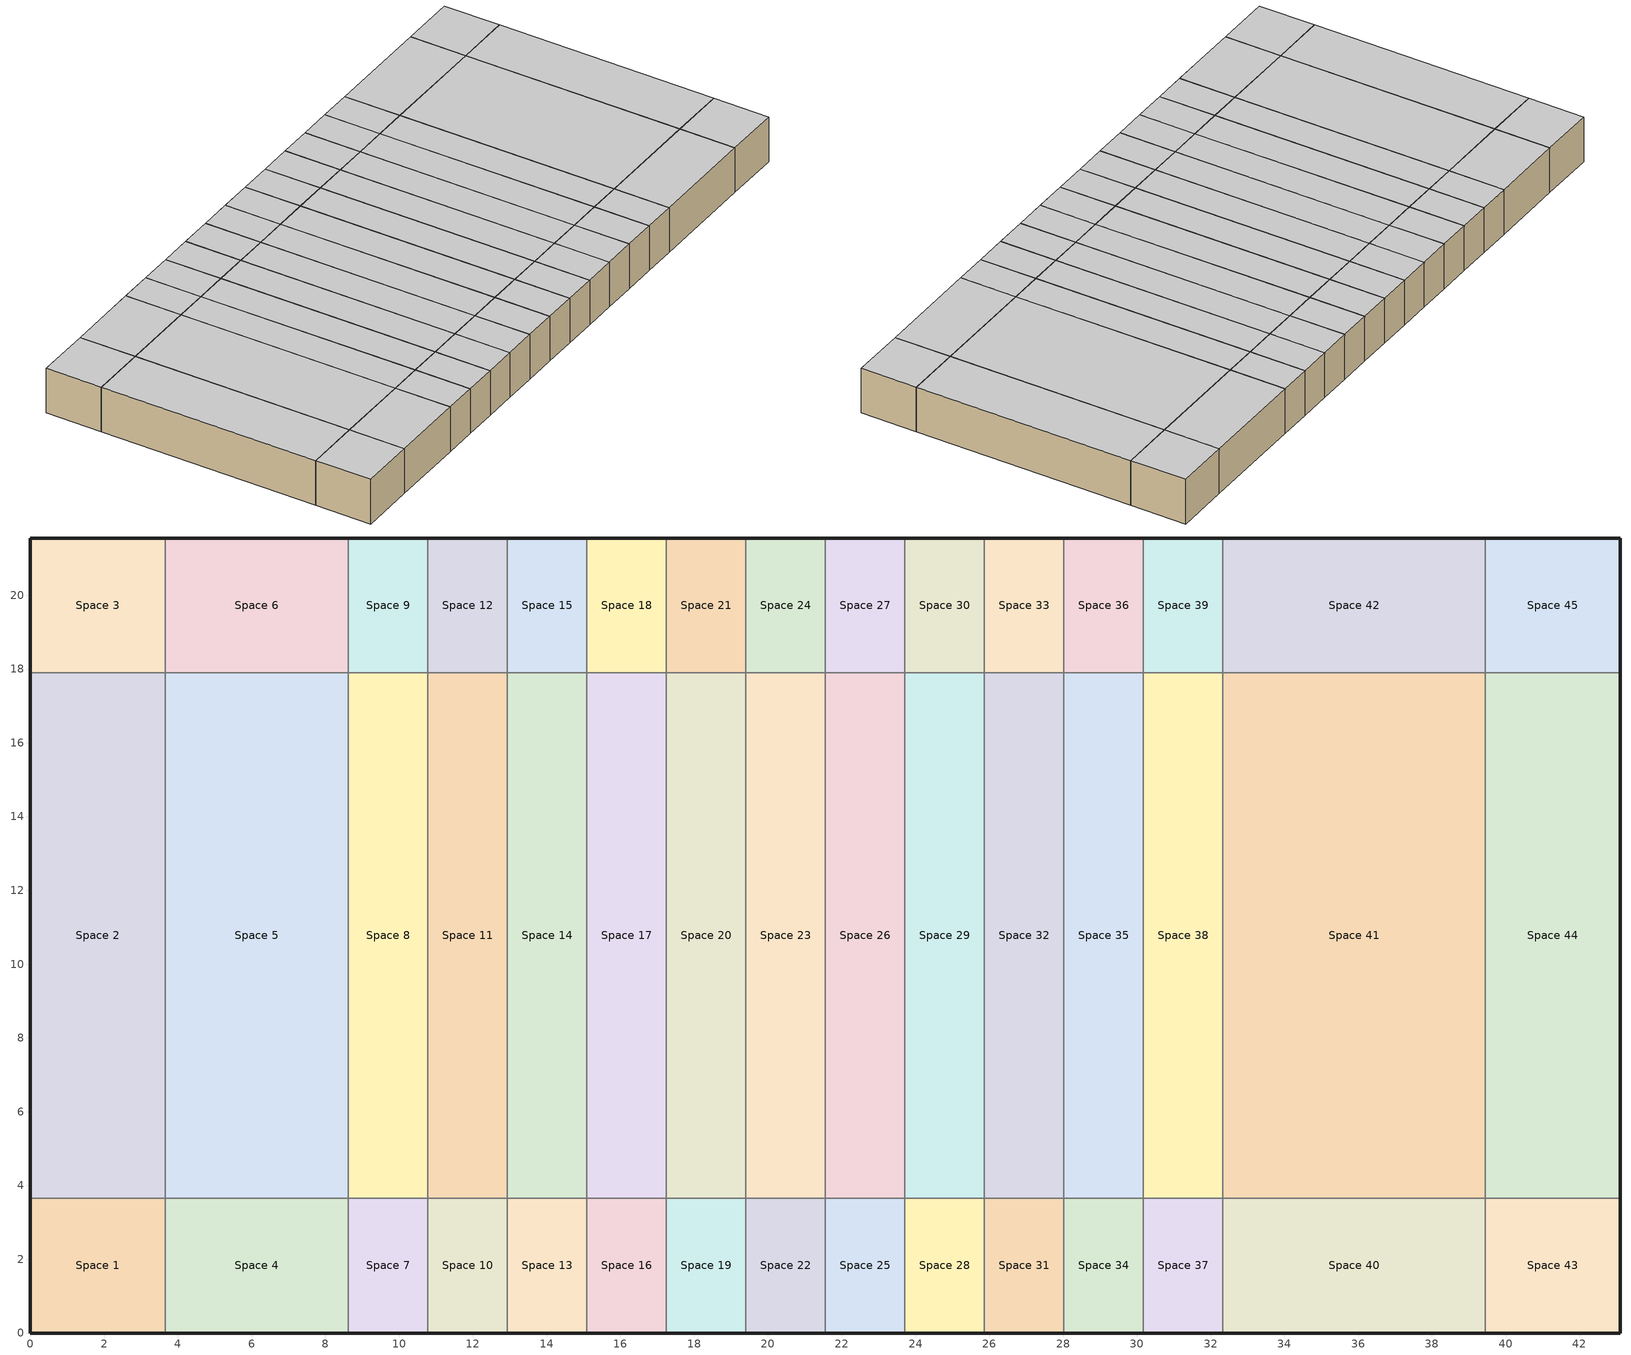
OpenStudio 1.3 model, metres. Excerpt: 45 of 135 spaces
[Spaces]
Space 1
 floor ground: 0,0 0,3.66 3.66,3.66 3.66,0 z0
 wall outside: 0,3.66 0,0 3.66,0 z0:3.05
 wall to Space 2: 3.66,3.66 0,3.66 z0:3.05
 wall to Space 4: 3.66,0 3.66,3.66 z0:3.05
 ceiling adiabatic (ASHRAE 90.1-2004 ExtRoof IEAD ClimateZone 5-6): 3.66,0 3.66,3.66 0,3.66 0,0 z3.05
Space 2
 floor ground: 0,3.66 0,17.9 3.66,17.9 3.66,3.66 z0
 wall outside: 0,17.9 0,3.66 z0:3.05
 wall to Space 3: 3.66,17.9 0,17.9 z0:3.05
 wall to Space 5: 3.66,3.66 3.66,17.9 z0:3.05
 ceiling adiabatic (ASHRAE 90.1-2004 ExtRoof IEAD ClimateZone 5-6): 3.66,3.66 3.66,17.9 0,17.9 0,3.66 z3.05
Space 3
 floor ground: 0,17.9 0,21.55 3.66,21.55 3.66,17.9 z0
 wall outside: 3.66,21.55 0,21.55 0,17.9 z0:3.05
 wall to Space 6: 3.66,17.9 3.66,21.55 z0:3.05
 ceiling adiabatic (ASHRAE 90.1-2004 ExtRoof IEAD ClimateZone 5-6): 3.66,17.9 3.66,21.55 0,21.55 0,17.9 z3.05
Space 4
 floor ground: 3.66,0 3.66,3.66 8.62,3.66 8.62,0 z0
 wall outside: 3.66,0 8.62,0 z0:3.05
 wall to Space 5: 8.62,3.66 3.66,3.66 z0:3.05
 wall to Space 7: 8.62,0 8.62,3.66 z0:3.05
 ceiling adiabatic (ASHRAE 90.1-2004 ExtRoof IEAD ClimateZone 5-6): 8.62,0 8.62,3.66 3.66,3.66 3.66,0 z3.05
Space 5
 floor ground: 3.66,3.66 3.66,17.9 8.62,17.9 8.62,3.66 z0
 wall to Space 6: 8.62,17.9 3.66,17.9 z0:3.05
 wall to Space 8: 8.62,3.66 8.62,17.9 z0:3.05
 ceiling adiabatic (ASHRAE 90.1-2004 ExtRoof IEAD ClimateZone 5-6): 8.62,3.66 8.62,17.9 3.66,17.9 3.66,3.66 z3.05
Space 6
 floor ground: 3.66,17.9 3.66,21.55 8.62,21.55 8.62,17.9 z0
 wall outside: 8.62,21.55 3.66,21.55 z0:3.05
 wall to Space 9: 8.62,17.9 8.62,21.55 z0:3.05
 ceiling adiabatic (ASHRAE 90.1-2004 ExtRoof IEAD ClimateZone 5-6): 8.62,17.9 8.62,21.55 3.66,21.55 3.66,17.9 z3.05
Space 7
 floor ground: 8.62,0 8.62,3.66 10.78,3.66 10.78,0 z0
 wall outside: 8.62,0 10.78,0 z0:3.05
 wall to Space 8: 10.78,3.66 8.62,3.66 z0:3.05
 wall to Space 10: 10.78,0 10.78,3.66 z0:3.05
 ceiling adiabatic (ASHRAE 90.1-2004 ExtRoof IEAD ClimateZone 5-6): 10.78,0 10.78,3.66 8.62,3.66 8.62,0 z3.05
Space 8
 floor ground: 8.62,3.66 8.62,17.9 10.78,17.9 10.78,3.66 z0
 wall to Space 9: 10.78,17.9 8.62,17.9 z0:3.05
 wall to Space 11: 10.78,3.66 10.78,17.9 z0:3.05
 ceiling adiabatic (ASHRAE 90.1-2004 ExtRoof IEAD ClimateZone 5-6): 10.78,3.66 10.78,17.9 8.62,17.9 8.62,3.66 z3.05
Space 9
 floor ground: 8.62,17.9 8.62,21.55 10.78,21.55 10.78,17.9 z0
 wall outside: 10.78,21.55 8.62,21.55 z0:3.05
 wall to Space 12: 10.78,17.9 10.78,21.55 z0:3.05
 ceiling adiabatic (ASHRAE 90.1-2004 ExtRoof IEAD ClimateZone 5-6): 10.78,17.9 10.78,21.55 8.62,21.55 8.62,17.9 z3.05
Space 10
 floor ground: 10.78,0 10.78,3.66 12.93,3.66 12.93,0 z0
 wall outside: 10.78,0 12.93,0 z0:3.05
 wall to Space 11: 12.93,3.66 10.78,3.66 z0:3.05
 wall to Space 13: 12.93,0 12.93,3.66 z0:3.05
 ceiling adiabatic (ASHRAE 90.1-2004 ExtRoof IEAD ClimateZone 5-6): 12.93,0 12.93,3.66 10.78,3.66 10.78,0 z3.05
Space 11
 floor ground: 10.78,3.66 10.78,17.9 12.93,17.9 12.93,3.66 z0
 wall to Space 12: 12.93,17.9 10.78,17.9 z0:3.05
 wall to Space 14: 12.93,3.66 12.93,17.9 z0:3.05
 ceiling adiabatic (ASHRAE 90.1-2004 ExtRoof IEAD ClimateZone 5-6): 12.93,3.66 12.93,17.9 10.78,17.9 10.78,3.66 z3.05
Space 12
 floor ground: 10.78,17.9 10.78,21.55 12.93,21.55 12.93,17.9 z0
 wall outside: 12.93,21.55 10.78,21.55 z0:3.05
 wall to Space 15: 12.93,17.9 12.93,21.55 z0:3.05
 ceiling adiabatic (ASHRAE 90.1-2004 ExtRoof IEAD ClimateZone 5-6): 12.93,17.9 12.93,21.55 10.78,21.55 10.78,17.9 z3.05
Space 13
 floor ground: 12.93,0 12.93,3.66 15.09,3.66 15.09,0 z0
 wall outside: 12.93,0 15.09,0 z0:3.05
 wall to Space 14: 15.09,3.66 12.93,3.66 z0:3.05
 wall to Space 16: 15.09,0 15.09,3.66 z0:3.05
 ceiling adiabatic (ASHRAE 90.1-2004 ExtRoof IEAD ClimateZone 5-6): 15.09,0 15.09,3.66 12.93,3.66 12.93,0 z3.05
Space 14
 floor ground: 12.93,3.66 12.93,17.9 15.09,17.9 15.09,3.66 z0
 wall to Space 15: 15.09,17.9 12.93,17.9 z0:3.05
 wall to Space 17: 15.09,3.66 15.09,17.9 z0:3.05
 ceiling adiabatic (ASHRAE 90.1-2004 ExtRoof IEAD ClimateZone 5-6): 15.09,3.66 15.09,17.9 12.93,17.9 12.93,3.66 z3.05
Space 15
 floor ground: 12.93,17.9 12.93,21.55 15.09,21.55 15.09,17.9 z0
 wall outside: 15.09,21.55 12.93,21.55 z0:3.05
 wall to Space 18: 15.09,17.9 15.09,21.55 z0:3.05
 ceiling adiabatic (ASHRAE 90.1-2004 ExtRoof IEAD ClimateZone 5-6): 15.09,17.9 15.09,21.55 12.93,21.55 12.93,17.9 z3.05
Space 16
 floor ground: 15.09,0 15.09,3.66 17.24,3.66 17.24,0 z0
 wall outside: 15.09,0 17.24,0 z0:3.05
 wall to Space 17: 17.24,3.66 15.09,3.66 z0:3.05
 wall to Space 19: 17.24,0 17.24,3.66 z0:3.05
 ceiling adiabatic (ASHRAE 90.1-2004 ExtRoof IEAD ClimateZone 5-6): 17.24,0 17.24,3.66 15.09,3.66 15.09,0 z3.05
Space 17
 floor ground: 15.09,3.66 15.09,17.9 17.24,17.9 17.24,3.66 z0
 wall to Space 18: 17.24,17.9 15.09,17.9 z0:3.05
 wall to Space 20: 17.24,3.66 17.24,17.9 z0:3.05
 ceiling adiabatic (ASHRAE 90.1-2004 ExtRoof IEAD ClimateZone 5-6): 17.24,3.66 17.24,17.9 15.09,17.9 15.09,3.66 z3.05
Space 18
 floor ground: 15.09,17.9 15.09,21.55 17.24,21.55 17.24,17.9 z0
 wall outside: 17.24,21.55 15.09,21.55 z0:3.05
 wall to Space 21: 17.24,17.9 17.24,21.55 z0:3.05
 ceiling adiabatic (ASHRAE 90.1-2004 ExtRoof IEAD ClimateZone 5-6): 17.24,17.9 17.24,21.55 15.09,21.55 15.09,17.9 z3.05
Space 19
 floor ground: 17.24,0 17.24,3.66 19.4,3.66 19.4,0 z0
 wall outside: 17.24,0 19.4,0 z0:3.05
 wall to Space 20: 19.4,3.66 17.24,3.66 z0:3.05
 wall to Space 22: 19.4,0 19.4,3.66 z0:3.05
 ceiling adiabatic (ASHRAE 90.1-2004 ExtRoof IEAD ClimateZone 5-6): 19.4,0 19.4,3.66 17.24,3.66 17.24,0 z3.05
Space 20
 floor ground: 17.24,3.66 17.24,17.9 19.4,17.9 19.4,3.66 z0
 wall to Space 21: 19.4,17.9 17.24,17.9 z0:3.05
 wall to Space 23: 19.4,3.66 19.4,17.9 z0:3.05
 ceiling adiabatic (ASHRAE 90.1-2004 ExtRoof IEAD ClimateZone 5-6): 19.4,3.66 19.4,17.9 17.24,17.9 17.24,3.66 z3.05
Space 21
 floor ground: 17.24,17.9 17.24,21.55 19.4,21.55 19.4,17.9 z0
 wall outside: 19.4,21.55 17.24,21.55 z0:3.05
 wall to Space 24: 19.4,17.9 19.4,21.55 z0:3.05
 ceiling adiabatic (ASHRAE 90.1-2004 ExtRoof IEAD ClimateZone 5-6): 19.4,17.9 19.4,21.55 17.24,21.55 17.24,17.9 z3.05
Space 22
 floor ground: 19.4,0 19.4,3.66 21.55,3.66 21.55,0 z0
 wall outside: 19.4,0 21.55,0 z0:3.05
 wall to Space 23: 21.55,3.66 19.4,3.66 z0:3.05
 wall to Space 25: 21.55,0 21.55,3.66 z0:3.05
 ceiling adiabatic (ASHRAE 90.1-2004 ExtRoof IEAD ClimateZone 5-6): 21.55,0 21.55,3.66 19.4,3.66 19.4,0 z3.05
Space 23
 floor ground: 19.4,3.66 19.4,17.9 21.55,17.9 21.55,3.66 z0
 wall to Space 24: 21.55,17.9 19.4,17.9 z0:3.05
 wall to Space 26: 21.55,3.66 21.55,17.9 z0:3.05
 ceiling adiabatic (ASHRAE 90.1-2004 ExtRoof IEAD ClimateZone 5-6): 21.55,3.66 21.55,17.9 19.4,17.9 19.4,3.66 z3.05
Space 24
 floor ground: 19.4,17.9 19.4,21.55 21.55,21.55 21.55,17.9 z0
 wall outside: 21.55,21.55 19.4,21.55 z0:3.05
 wall to Space 27: 21.55,17.9 21.55,21.55 z0:3.05
 ceiling adiabatic (ASHRAE 90.1-2004 ExtRoof IEAD ClimateZone 5-6): 21.55,17.9 21.55,21.55 19.4,21.55 19.4,17.9 z3.05
Space 25
 floor ground: 21.55,0 21.55,3.66 23.71,3.66 23.71,0 z0
 wall outside: 21.55,0 23.71,0 z0:3.05
 wall to Space 26: 23.71,3.66 21.55,3.66 z0:3.05
 wall to Space 28: 23.71,0 23.71,3.66 z0:3.05
 ceiling adiabatic (ASHRAE 90.1-2004 ExtRoof IEAD ClimateZone 5-6): 23.71,0 23.71,3.66 21.55,3.66 21.55,0 z3.05
Space 26
 floor ground: 21.55,3.66 21.55,17.9 23.71,17.9 23.71,3.66 z0
 wall to Space 27: 23.71,17.9 21.55,17.9 z0:3.05
 wall to Space 29: 23.71,3.66 23.71,17.9 z0:3.05
 ceiling adiabatic (ASHRAE 90.1-2004 ExtRoof IEAD ClimateZone 5-6): 23.71,3.66 23.71,17.9 21.55,17.9 21.55,3.66 z3.05
Space 27
 floor ground: 21.55,17.9 21.55,21.55 23.71,21.55 23.71,17.9 z0
 wall outside: 23.71,21.55 21.55,21.55 z0:3.05
 wall to Space 30: 23.71,17.9 23.71,21.55 z0:3.05
 ceiling adiabatic (ASHRAE 90.1-2004 ExtRoof IEAD ClimateZone 5-6): 23.71,17.9 23.71,21.55 21.55,21.55 21.55,17.9 z3.05
Space 28
 floor ground: 23.71,0 23.71,3.66 25.86,3.66 25.86,0 z0
 wall outside: 23.71,0 25.86,0 z0:3.05
 wall to Space 29: 25.86,3.66 23.71,3.66 z0:3.05
 wall to Space 31: 25.86,0 25.86,3.66 z0:3.05
 ceiling adiabatic (ASHRAE 90.1-2004 ExtRoof IEAD ClimateZone 5-6): 25.86,0 25.86,3.66 23.71,3.66 23.71,0 z3.05
Space 29
 floor ground: 23.71,3.66 23.71,17.9 25.86,17.9 25.86,3.66 z0
 wall to Space 30: 25.86,17.9 23.71,17.9 z0:3.05
 wall to Space 32: 25.86,3.66 25.86,17.9 z0:3.05
 ceiling adiabatic (ASHRAE 90.1-2004 ExtRoof IEAD ClimateZone 5-6): 25.86,3.66 25.86,17.9 23.71,17.9 23.71,3.66 z3.05
Space 30
 floor ground: 23.71,17.9 23.71,21.55 25.86,21.55 25.86,17.9 z0
 wall outside: 25.86,21.55 23.71,21.55 z0:3.05
 wall to Space 33: 25.86,17.9 25.86,21.55 z0:3.05
 ceiling adiabatic (ASHRAE 90.1-2004 ExtRoof IEAD ClimateZone 5-6): 25.86,17.9 25.86,21.55 23.71,21.55 23.71,17.9 z3.05
Space 31
 floor ground: 25.86,0 25.86,3.66 28.02,3.66 28.02,0 z0
 wall outside: 25.86,0 28.02,0 z0:3.05
 wall to Space 32: 28.02,3.66 25.86,3.66 z0:3.05
 wall to Space 34: 28.02,0 28.02,3.66 z0:3.05
 ceiling adiabatic (ASHRAE 90.1-2004 ExtRoof IEAD ClimateZone 5-6): 28.02,0 28.02,3.66 25.86,3.66 25.86,0 z3.05
Space 32
 floor ground: 25.86,3.66 25.86,17.9 28.02,17.9 28.02,3.66 z0
 wall to Space 33: 28.02,17.9 25.86,17.9 z0:3.05
 wall to Space 35: 28.02,3.66 28.02,17.9 z0:3.05
 ceiling adiabatic (ASHRAE 90.1-2004 ExtRoof IEAD ClimateZone 5-6): 28.02,3.66 28.02,17.9 25.86,17.9 25.86,3.66 z3.05
Space 33
 floor ground: 25.86,17.9 25.86,21.55 28.02,21.55 28.02,17.9 z0
 wall outside: 28.02,21.55 25.86,21.55 z0:3.05
 wall to Space 36: 28.02,17.9 28.02,21.55 z0:3.05
 ceiling adiabatic (ASHRAE 90.1-2004 ExtRoof IEAD ClimateZone 5-6): 28.02,17.9 28.02,21.55 25.86,21.55 25.86,17.9 z3.05
Space 34
 floor ground: 28.02,0 28.02,3.66 30.17,3.66 30.17,0 z0
 wall outside: 28.02,0 30.17,0 z0:3.05
 wall to Space 35: 30.17,3.66 28.02,3.66 z0:3.05
 wall to Space 37: 30.17,0 30.17,3.66 z0:3.05
 ceiling adiabatic (ASHRAE 90.1-2004 ExtRoof IEAD ClimateZone 5-6): 30.17,0 30.17,3.66 28.02,3.66 28.02,0 z3.05
Space 35
 floor ground: 28.02,3.66 28.02,17.9 30.17,17.9 30.17,3.66 z0
 wall to Space 36: 30.17,17.9 28.02,17.9 z0:3.05
 wall to Space 38: 30.17,3.66 30.17,17.9 z0:3.05
 ceiling adiabatic (ASHRAE 90.1-2004 ExtRoof IEAD ClimateZone 5-6): 30.17,3.66 30.17,17.9 28.02,17.9 28.02,3.66 z3.05
Space 36
 floor ground: 28.02,17.9 28.02,21.55 30.17,21.55 30.17,17.9 z0
 wall outside: 30.17,21.55 28.02,21.55 z0:3.05
 wall to Space 39: 30.17,17.9 30.17,21.55 z0:3.05
 ceiling adiabatic (ASHRAE 90.1-2004 ExtRoof IEAD ClimateZone 5-6): 30.17,17.9 30.17,21.55 28.02,21.55 28.02,17.9 z3.05
Space 37
 floor ground: 30.17,0 30.17,3.66 32.33,3.66 32.33,0 z0
 wall outside: 30.17,0 32.33,0 z0:3.05
 wall to Space 38: 32.33,3.66 30.17,3.66 z0:3.05
 wall to Space 40: 32.33,0 32.33,3.66 z0:3.05
 ceiling adiabatic (ASHRAE 90.1-2004 ExtRoof IEAD ClimateZone 5-6): 32.33,0 32.33,3.66 30.17,3.66 30.17,0 z3.05
Space 38
 floor ground: 30.17,3.66 30.17,17.9 32.33,17.9 32.33,3.66 z0
 wall to Space 39: 32.33,17.9 30.17,17.9 z0:3.05
 wall to Space 41: 32.33,3.66 32.33,17.9 z0:3.05
 ceiling adiabatic (ASHRAE 90.1-2004 ExtRoof IEAD ClimateZone 5-6): 32.33,3.66 32.33,17.9 30.17,17.9 30.17,3.66 z3.05
Space 39
 floor ground: 30.17,17.9 30.17,21.55 32.33,21.55 32.33,17.9 z0
 wall outside: 32.33,21.55 30.17,21.55 z0:3.05
 wall to Space 42: 32.33,17.9 32.33,21.55 z0:3.05
 ceiling adiabatic (ASHRAE 90.1-2004 ExtRoof IEAD ClimateZone 5-6): 32.33,17.9 32.33,21.55 30.17,21.55 30.17,17.9 z3.05
Space 40
 floor ground: 32.33,0 32.33,3.66 39.45,3.66 39.45,0 z0
 wall outside: 32.33,0 39.45,0 z0:3.05
 wall to Space 41: 39.45,3.66 32.33,3.66 z0:3.05
 wall to Space 43: 39.45,0 39.45,3.66 z0:3.05
 ceiling adiabatic (ASHRAE 90.1-2004 ExtRoof IEAD ClimateZone 5-6): 39.45,0 39.45,3.66 32.33,3.66 32.33,0 z3.05
Space 41
 floor ground: 32.33,3.66 32.33,17.9 39.45,17.9 39.45,3.66 z0
 wall to Space 42: 39.45,17.9 32.33,17.9 z0:3.05
 wall to Space 44: 39.45,3.66 39.45,17.9 z0:3.05
 ceiling adiabatic (ASHRAE 90.1-2004 ExtRoof IEAD ClimateZone 5-6): 39.45,3.66 39.45,17.9 32.33,17.9 32.33,3.66 z3.05
Space 42
 floor ground: 32.33,17.9 32.33,21.55 39.45,21.55 39.45,17.9 z0
 wall outside: 39.45,21.55 32.33,21.55 z0:3.05
 wall to Space 45: 39.45,17.9 39.45,21.55 z0:3.05
 ceiling adiabatic (ASHRAE 90.1-2004 ExtRoof IEAD ClimateZone 5-6): 39.45,17.9 39.45,21.55 32.33,21.55 32.33,17.9 z3.05
Space 43
 floor ground: 39.45,0 39.45,3.66 43.11,3.66 43.11,0 z0
 wall outside: 39.45,0 43.11,0 43.11,3.66 z0:3.05
 wall to Space 44: 43.11,3.66 39.45,3.66 z0:3.05
 ceiling adiabatic (ASHRAE 90.1-2004 ExtRoof IEAD ClimateZone 5-6): 43.11,0 43.11,3.66 39.45,3.66 39.45,0 z3.05
Space 44
 floor ground: 39.45,3.66 39.45,17.9 43.11,17.9 43.11,3.66 z0
 wall outside: 43.11,3.66 43.11,17.9 z0:3.05
 wall to Space 45: 43.11,17.9 39.45,17.9 z0:3.05
 ceiling adiabatic (ASHRAE 90.1-2004 ExtRoof IEAD ClimateZone 5-6): 43.11,3.66 43.11,17.9 39.45,17.9 39.45,3.66 z3.05
Space 45
 floor ground: 39.45,17.9 39.45,21.55 43.11,21.55 43.11,17.9 z0
 wall outside: 43.11,17.9 43.11,21.55 39.45,21.55 z0:3.05
 ceiling adiabatic (ASHRAE 90.1-2004 ExtRoof IEAD ClimateZone 5-6): 43.11,17.9 43.11,21.55 39.45,21.55 39.45,17.9 z3.05
[ClimateZones]
Climate Zone Institution Name 1=ASHRAE; Climate Zone Document Name 1=ANSI/ASHRAE Standard 169; Climate Zone Document Year 1=2006; Climate Zone Institution Name 2=CEC; Climate Zone Document Name 2=California Climate Zone Descriptions; Climate Zone Document Year 2=1995
[Building]
Building 1: Default Construction Set=DOE Ref 2004 - CZ5 - Office
[DefaultConstructionSet]
DOE Ref 2004 - CZ5 - Office: Default Exterior Surface Constructions=Default Surface Constructions 1; Default Interior Surface Constructions=Default Surface Constructions 2; Default Ground Contact Surface Constructions=Default Surface Constructions 3; Default Exterior SubSurface Constructions=Default Sub Surface Constructions 1; Default Interior SubSurface Constructions=Default Sub Surface Constructions 2; Interior Partition Construction=Interior Partition
[DefaultSurfaceConstructions]
Name | Floor Construction | Wall Construction | Roof Ceiling Construction
Default Surface Constructions 1 | ExtSlabCarpet 4in ClimateZone 1-8 | ASHRAE 90.1-2004 ExtWall Mass ClimateZone 5 | ASHRAE 90.1-2004 ExtRoof IEAD ClimateZone 5-6
Default Surface Constructions 2 | Interior Floor | Interior Wall | Interior Ceiling
Default Surface Constructions 3 | ExtSlabCarpet 4in ClimateZone 1-8 | ExtSlabCarpet 4in ClimateZone 1-8 | ExtSlabCarpet 4in ClimateZone 1-8
[Construction]
ExtSlabCarpet 4in ClimateZone 1-8: MAT-CC05 4 HW CONCRETE, CP02 CARPET PAD
ASHRAE 90.1-2004 ExtWall Mass ClimateZone 5: 1IN Stucco, 8IN CONCRETE HW RefBldg, Mass NonRes Wall Insulation-1.43, 1/2IN Gypsum
ASHRAE 90.1-2004 ExtRoof IEAD ClimateZone 5-6: Roof Membrane, IEAD NonRes Roof Insulation-2.85, Metal Decking
Interior Floor: F16 Acoustic tile, F05 Ceiling air space resistance, M11 100mm lightweight concrete
Interior Wall: G01a 19mm gypsum board, F04 Wall air space resistance, G01a 19mm gypsum board
Interior Ceiling: M11 100mm lightweight concrete, F05 Ceiling air space resistance, F16 Acoustic tile
ASHRAE 90.1-2004 ExtWindow ClimateZone 4-6: Fixed Window 3.24/0.39/0.31
Exterior Door: F08 Metal surface, I01 25mm insulation board
Interior Window: Clear 3mm
Interior Door; Interior Partition: G05 25mm wood
[Material] Thermal Absorptance=0.9
Name | Roughness | Thickness {m} | Conductivity {W/m-K} | Density {kg/m3} | Specific Heat {J/kg-K} | Solar Absorptance | Visible Absorptance
MAT-CC05 4 HW CONCRETE | Rough | 0.1016 | 1.311 | 2240 | 836.8 | 0.85 | 0.85
1IN Stucco | Smooth | 0.0253 | 0.6918 | 1858 | 837 | 0.92 | 0.92
8IN CONCRETE HW RefBldg | Rough | 0.2032 | 1.311 | 2240 | 836.8 | 0.7 | 0.7
Mass NonRes Wall Insulation-1.43 | MediumRough | 0.0495495 | 0.049 | 265 | 836.8 | 0.7 | 0.7
1/2IN Gypsum | Smooth | 0.0127 | 0.16 | 784.9 | 830 | 0.4 | 0.4
Roof Membrane | VeryRough | 0.0095 | 0.16 | 1121.29 | 1460 | 0.7 | 0.7
IEAD NonRes Roof Insulation-2.85 | MediumRough | 0.127339 | 0.049 | 265 | 836.8 | 0.7 | 0.7
Metal Decking | MediumSmooth | 0.0015 | 45.006 | 7680 | 418.4 | 0.6 | 0.6
F16 Acoustic tile | MediumSmooth | 0.0191 | 0.06 | 368 | 590 | 0.3 | 0.3
M11 100mm lightweight concrete | MediumRough | 0.1016 | 0.53 | 1280 | 840 | 0.5 | 0.5
G01a 19mm gypsum board | MediumSmooth | 0.019 | 0.16 | 800 | 1090 | 0.4 | 0.4
F08 Metal surface | Smooth | 0.0008 | 45.28 | 7824 | 500 | 0.7 | 0.7
I01 25mm insulation board | MediumRough | 0.0254 | 0.03 | 43 | 1210 | 0.6 | 0.6
G05 25mm wood | MediumSmooth | 0.0254 | 0.15 | 608 | 1630 | 0.5 | 0.5
[Material:NoMass]
CP02 CARPET PAD: Roughness=Smooth; Thermal Resistance {m2-K/W}=0.1; Thermal Absorptance=0.9; Solar Absorptance=0.8; Visible Absorptance=0.8
[Material:AirGap]
Name | Thermal Resistance {m2-K/W}
F05 Ceiling air space resistance | 0.18
F04 Wall air space resistance | 0.15
[DefaultSubSurfaceConstructions]
Name | Fixed Window Construction | Operable Window Construction | Door Construction | Tubular Daylight Dome Construction | Tubular Daylight Diffuser Construction
Default Sub Surface Constructions 1 | ASHRAE 90.1-2004 ExtWindow ClimateZone 4-6 | ASHRAE 90.1-2004 ExtWindow ClimateZone 4-6 | Exterior Door | Interior Window | Interior Window
Default Sub Surface Constructions 2 | Interior Window | Interior Window | Interior Door
[WindowMaterial:SimpleGlazingSystem]
Fixed Window 3.24/0.39/0.31: U-Factor {W/m2-K}=3.23646; Solar Heat Gain Coefficient=0.39; Visible Transmittance=0.31
[WindowMaterial:Glazing]
Clear 3mm: Optical Data Type=SpectralAverage; Thickness {m}=0.003; Solar Transmittance at Normal Incidence=0.837; Front Side Solar Reflectance at Normal Incidence=0.075; Back Side Solar Reflectance at Normal Incidence=0; Visible Transmittance at Normal Incidence=0.898; Front Side Visible Reflectance at Normal Incidence=0.081; Back Side Visible Reflectance at Normal Incidence=0; Infrared Transmittance at Normal Incidence=0; Front Side Infrared Hemispherical Emissivity=0.84; Back Side Infrared Hemispherical Emissivity=0.84; Conductivity {W/m-K}=0.9; Dirt Correction Factor for Solar and Visible Transmittance=1; Solar Diffusing=Yes
[SpaceType] Standards Building Type=Office
Name | Default Schedule Set | Design Specification Outdoor Air Object | Standards Space Type
DOE Ref 2004 - Office - BreakRoom | DOE Ref 2004 - Office - BreakRoom Schedule Set | DOE Ref 2004 - Office - BreakRoom Ventilation | BreakRoom
DOE Ref 2004 - Office - ClosedOffice | DOE Ref 2004 - Office - ClosedOffice Schedule Set | DOE Ref 2004 - Office - ClosedOffice Ventilation | ClosedOffice
DOE Ref 2004 - Office - Conference | DOE Ref 2004 - Office - Conference Schedule Set | DOE Ref 2004 - Office - Conference Ventilation | Conference
DOE Ref 2004 - Office - Corridor | DOE Ref 2004 - Office - Corridor Schedule Set | DOE Ref 2004 - Office - Corridor Ventilation | Corridor
DOE Ref 2004 - Office - Elec/MechRoom | DOE Ref 2004 - Office - Elec/MechRoom Schedule Set | DOE Ref 2004 - Office - Elec/MechRoom Ventilation | Elec/MechRoom
DOE Ref 2004 - Office - IT_Room | DOE Ref 2004 - Office - IT_Room Schedule Set | DOE Ref 2004 - Office - IT_Room Ventilation | IT_Room
DOE Ref 2004 - Office - Lobby | DOE Ref 2004 - Office - Lobby Schedule Set | DOE Ref 2004 - Office - Lobby Ventilation | Lobby
DOE Ref 2004 - Office - OpenOffice | DOE Ref 2004 - Office - OpenOffice Schedule Set | DOE Ref 2004 - Office - OpenOffice Ventilation | OpenOffice
DOE Ref 2004 - Office - PrintRoom | DOE Ref 2004 - Office - PrintRoom Schedule Set | DOE Ref 2004 - Office - PrintRoom Ventilation | PrintRoom
DOE Ref 2004 - Office - Restroom | DOE Ref 2004 - Office - Restroom Schedule Set | DOE Ref 2004 - Office - Restroom Ventilation | Restroom
DOE Ref 2004 - Office - Stair | DOE Ref 2004 - Office - Stair Schedule Set | DOE Ref 2004 - Office - Stair Ventilation | Stair
DOE Ref 2004 - Office - Storage | DOE Ref 2004 - Office - Storage Schedule Set | DOE Ref 2004 - Office - Storage Ventilation | Storage
DOE Ref 2004 - Office - Vending | DOE Ref 2004 - Office - Vending Schedule Set | DOE Ref 2004 - Office - Vending Ventilation | Vending
[DefaultScheduleSet] Lighting Schedule=Office Bldg Light; Infiltration Schedule=Office Infil Quarter On
Name | Number of People Schedule | People Activity Level Schedule | Electric Equipment Schedule
DOE Ref 2004 - Office - BreakRoom Schedule Set; DOE Ref 2004 - Office - Conference Schedule Set; DOE Ref 2004 - Office - IT_Room Schedule Set; DOE Ref 2004 - Office - Lobby Schedule Set; DOE Ref 2004 - Office - PrintRoom Schedule Set; DOE Ref 2004 - Office - Restroom Schedule Set; DOE Ref 2004 - Office - Vending Schedule Set | Office Misc Occ | Office Activity | Office Bldg Equip
DOE Ref 2004 - Office - ClosedOffice Schedule Set; DOE Ref 2004 - Office - Corridor Schedule Set; DOE Ref 2004 - Office - OpenOffice Schedule Set | Office Work Occ | Office Activity | Office Bldg Equip
DOE Ref 2004 - Office - Elec/MechRoom Schedule Set |  |  | Office Bldg Equip
DOE Ref 2004 - Office - Stair Schedule Set; DOE Ref 2004 - Office - Storage Schedule Set
[Lights:Definition] Design Level Calculation Method=Watts/Area
Name | Watts per Space Floor Area {W/m2}
DOE Ref 2004 - Office - BreakRoom Lights Definition | 12.9167
DOE Ref 2004 - Office - ClosedOffice Lights Definition; DOE Ref 2004 - Office - IT_Room Lights Definition; DOE Ref 2004 - Office - OpenOffice Lights Definition; DOE Ref 2004 - Office - PrintRoom Lights Definition | 11.8403
DOE Ref 2004 - Office - Conference Lights Definition; DOE Ref 2004 - Office - Lobby Lights Definition | 13.9931
DOE Ref 2004 - Office - Corridor Lights Definition; DOE Ref 2004 - Office - Vending Lights Definition | 5.38196
DOE Ref 2004 - Office - Elec/MechRoom Lights Definition | 16.1459
DOE Ref 2004 - Office - Restroom Lights Definition | 9.68752
DOE Ref 2004 - Office - Stair Lights Definition | 6.45835
DOE Ref 2004 - Office - Storage Lights Definition | 8.61113
[Lights]
Name | Lights Definition | Space or SpaceType
DOE Ref 2004 - Office - BreakRoom Lights | DOE Ref 2004 - Office - BreakRoom Lights Definition | DOE Ref 2004 - Office - BreakRoom
DOE Ref 2004 - Office - ClosedOffice Lights | DOE Ref 2004 - Office - ClosedOffice Lights Definition | DOE Ref 2004 - Office - ClosedOffice
DOE Ref 2004 - Office - Conference Lights | DOE Ref 2004 - Office - Conference Lights Definition | DOE Ref 2004 - Office - Conference
DOE Ref 2004 - Office - Corridor Lights | DOE Ref 2004 - Office - Corridor Lights Definition | DOE Ref 2004 - Office - Corridor
DOE Ref 2004 - Office - Elec/MechRoom Lights | DOE Ref 2004 - Office - Elec/MechRoom Lights Definition | DOE Ref 2004 - Office - Elec/MechRoom
DOE Ref 2004 - Office - IT_Room Lights | DOE Ref 2004 - Office - IT_Room Lights Definition | DOE Ref 2004 - Office - IT_Room
DOE Ref 2004 - Office - Lobby Lights | DOE Ref 2004 - Office - Lobby Lights Definition | DOE Ref 2004 - Office - Lobby
DOE Ref 2004 - Office - OpenOffice Lights | DOE Ref 2004 - Office - OpenOffice Lights Definition | DOE Ref 2004 - Office - OpenOffice
DOE Ref 2004 - Office - PrintRoom Lights | DOE Ref 2004 - Office - PrintRoom Lights Definition | DOE Ref 2004 - Office - PrintRoom
DOE Ref 2004 - Office - Restroom Lights | DOE Ref 2004 - Office - Restroom Lights Definition | DOE Ref 2004 - Office - Restroom
DOE Ref 2004 - Office - Stair Lights | DOE Ref 2004 - Office - Stair Lights Definition | DOE Ref 2004 - Office - Stair
DOE Ref 2004 - Office - Storage Lights | DOE Ref 2004 - Office - Storage Lights Definition | DOE Ref 2004 - Office - Storage
DOE Ref 2004 - Office - Vending Lights | DOE Ref 2004 - Office - Vending Lights Definition | DOE Ref 2004 - Office - Vending
[DesignSpecification:OutdoorAir] Outdoor Air Method=Sum
Name | Outdoor Air Flow per Person {m3/s-person} | Outdoor Air Flow per Floor Area {m3/s-m2}
DOE Ref 2004 - Office - BreakRoom Ventilation; DOE Ref 2004 - Office - Lobby Ventilation | 0.00707921
DOE Ref 2004 - Office - ClosedOffice Ventilation; DOE Ref 2004 - Office - Conference Ventilation; DOE Ref 2004 - Office - Elec/MechRoom Ventilation; DOE Ref 2004 - Office - OpenOffice Ventilation | 0.00943895
DOE Ref 2004 - Office - Corridor Ventilation; DOE Ref 2004 - Office - IT_Room Ventilation; DOE Ref 2004 - Office - PrintRoom Ventilation; DOE Ref 2004 - Office - Stair Ventilation; DOE Ref 2004 - Office - Storage Ventilation; DOE Ref 2004 - Office - Vending Ventilation |  | 0.000254
DOE Ref 2004 - Office - Restroom Ventilation |  | 0.0048768
[People:Definition] Number of People Calculation Method=People/Area; Fraction Radiant=0.3
Name | People per Space Floor Area {person/m2}
DOE Ref 2004 - Office - BreakRoom People Definition; DOE Ref 2004 - Office - Conference People Definition | 0.538196
DOE Ref 2004 - Office - ClosedOffice People Definition | 0.0511286
DOE Ref 2004 - Office - Corridor People Definition; DOE Ref 2004 - Office - Vending People Definition | 0.0107639
DOE Ref 2004 - Office - IT_Room People Definition | 0.0538196
DOE Ref 2004 - Office - Lobby People Definition; DOE Ref 2004 - Office - PrintRoom People Definition; DOE Ref 2004 - Office - Restroom People Definition | 0.107639
DOE Ref 2004 - Office - OpenOffice People Definition | 0.0565105
[People]
Name | People Definition | Space or SpaceType
DOE Ref 2004 - Office - BreakRoom People | DOE Ref 2004 - Office - BreakRoom People Definition | DOE Ref 2004 - Office - BreakRoom
DOE Ref 2004 - Office - ClosedOffice People | DOE Ref 2004 - Office - ClosedOffice People Definition | DOE Ref 2004 - Office - ClosedOffice
DOE Ref 2004 - Office - Conference People | DOE Ref 2004 - Office - Conference People Definition | DOE Ref 2004 - Office - Conference
DOE Ref 2004 - Office - Corridor People | DOE Ref 2004 - Office - Corridor People Definition | DOE Ref 2004 - Office - Corridor
DOE Ref 2004 - Office - IT_Room People | DOE Ref 2004 - Office - IT_Room People Definition | DOE Ref 2004 - Office - IT_Room
DOE Ref 2004 - Office - Lobby People | DOE Ref 2004 - Office - Lobby People Definition | DOE Ref 2004 - Office - Lobby
DOE Ref 2004 - Office - OpenOffice People | DOE Ref 2004 - Office - OpenOffice People Definition | DOE Ref 2004 - Office - OpenOffice
DOE Ref 2004 - Office - PrintRoom People | DOE Ref 2004 - Office - PrintRoom People Definition | DOE Ref 2004 - Office - PrintRoom
DOE Ref 2004 - Office - Restroom People | DOE Ref 2004 - Office - Restroom People Definition | DOE Ref 2004 - Office - Restroom
DOE Ref 2004 - Office - Vending People | DOE Ref 2004 - Office - Vending People Definition | DOE Ref 2004 - Office - Vending
[SpaceInfiltration:DesignFlowRate] Design Flow Rate Calculation Method=Flow/ExteriorArea; Flow per Exterior Surface Area {m3/s-m2}=0.00030226
Name | Space or SpaceType
DOE Ref 2004 - Office - BreakRoom Infiltration | DOE Ref 2004 - Office - BreakRoom
DOE Ref 2004 - Office - ClosedOffice Infiltration | DOE Ref 2004 - Office - ClosedOffice
DOE Ref 2004 - Office - Conference Infiltration | DOE Ref 2004 - Office - Conference
DOE Ref 2004 - Office - Corridor Infiltration | DOE Ref 2004 - Office - Corridor
DOE Ref 2004 - Office - Elec/MechRoom Infiltration | DOE Ref 2004 - Office - Elec/MechRoom
DOE Ref 2004 - Office - IT_Room Infiltration | DOE Ref 2004 - Office - IT_Room
DOE Ref 2004 - Office - Lobby Infiltration | DOE Ref 2004 - Office - Lobby
DOE Ref 2004 - Office - OpenOffice Infiltration | DOE Ref 2004 - Office - OpenOffice
DOE Ref 2004 - Office - PrintRoom Infiltration | DOE Ref 2004 - Office - PrintRoom
DOE Ref 2004 - Office - Restroom Infiltration | DOE Ref 2004 - Office - Restroom
DOE Ref 2004 - Office - Stair Infiltration | DOE Ref 2004 - Office - Stair
DOE Ref 2004 - Office - Storage Infiltration | DOE Ref 2004 - Office - Storage
DOE Ref 2004 - Office - Vending Infiltration | DOE Ref 2004 - Office - Vending
[ElectricEquipment:Definition] Design Level Calculation Method=Watts/Area
Name | Watts per Space Floor Area {W/m2}
DOE Ref 2004 - Office - BreakRoom Electric Equipment Definition | 60.0626
DOE Ref 2004 - Office - ClosedOffice Electric Equipment Definition | 9.3646
DOE Ref 2004 - Office - Conference Electric Equipment Definition | 10.7639
DOE Ref 2004 - Office - Corridor Electric Equipment Definition | 3.12153
DOE Ref 2004 - Office - Elec/MechRoom Electric Equipment Definition; DOE Ref 2004 - Office - Lobby Electric Equipment Definition; DOE Ref 2004 - Office - Restroom Electric Equipment Definition | 2.90626
DOE Ref 2004 - Office - IT_Room Electric Equipment Definition | 21.5278
DOE Ref 2004 - Office - OpenOffice Electric Equipment Definition | 10.3334
DOE Ref 2004 - Office - PrintRoom Electric Equipment Definition | 58.1251
DOE Ref 2004 - Office - Vending Electric Equipment Definition | 41.4411
[ElectricEquipment]
Name | Electric Equipment Definition | Space or SpaceType
DOE Ref 2004 - Office - BreakRoom Electric Equipment | DOE Ref 2004 - Office - BreakRoom Electric Equipment Definition | DOE Ref 2004 - Office - BreakRoom
DOE Ref 2004 - Office - ClosedOffice Electric Equipment | DOE Ref 2004 - Office - ClosedOffice Electric Equipment Definition | DOE Ref 2004 - Office - ClosedOffice
DOE Ref 2004 - Office - Conference Electric Equipment | DOE Ref 2004 - Office - Conference Electric Equipment Definition | DOE Ref 2004 - Office - Conference
DOE Ref 2004 - Office - Corridor Electric Equipment | DOE Ref 2004 - Office - Corridor Electric Equipment Definition | DOE Ref 2004 - Office - Corridor
DOE Ref 2004 - Office - Elec/MechRoom Electric Equipment | DOE Ref 2004 - Office - Elec/MechRoom Electric Equipment Definition | DOE Ref 2004 - Office - Elec/MechRoom
DOE Ref 2004 - Office - IT_Room Electric Equipment | DOE Ref 2004 - Office - IT_Room Electric Equipment Definition | DOE Ref 2004 - Office - IT_Room
DOE Ref 2004 - Office - Lobby Electric Equipment | DOE Ref 2004 - Office - Lobby Electric Equipment Definition | DOE Ref 2004 - Office - Lobby
DOE Ref 2004 - Office - OpenOffice Electric Equipment | DOE Ref 2004 - Office - OpenOffice Electric Equipment Definition | DOE Ref 2004 - Office - OpenOffice
DOE Ref 2004 - Office - PrintRoom Electric Equipment | DOE Ref 2004 - Office - PrintRoom Electric Equipment Definition | DOE Ref 2004 - Office - PrintRoom
DOE Ref 2004 - Office - Restroom Electric Equipment | DOE Ref 2004 - Office - Restroom Electric Equipment Definition | DOE Ref 2004 - Office - Restroom
DOE Ref 2004 - Office - Vending Electric Equipment | DOE Ref 2004 - Office - Vending Electric Equipment Definition | DOE Ref 2004 - Office - Vending
[BuildingStory]
Building Story 1: Nominal Z Coordinate {m}=0; Nominal Floor to Floor Height {m}=3.048
[Space] Building Story=Building Story 1
Name | Space Type | Thermal Zone
Space 1 | DOE Ref 2004 - Office - ClosedOffice | Thermal Zone 1
Space 2 | DOE Ref 2004 - Office - ClosedOffice | Thermal Zone 2
Space 3 | DOE Ref 2004 - Office - ClosedOffice | Thermal Zone 3
Space 4 | DOE Ref 2004 - Office - ClosedOffice | Thermal Zone 4
Space 5 | DOE Ref 2004 - Office - ClosedOffice | Thermal Zone 5
Space 6 | DOE Ref 2004 - Office - ClosedOffice | Thermal Zone 6
Space 7 | DOE Ref 2004 - Office - Restroom | Thermal Zone 7
Space 8 | DOE Ref 2004 - Office - Restroom | Thermal Zone 8
Space 9 | DOE Ref 2004 - Office - Restroom | Thermal Zone 9
Space 10 | DOE Ref 2004 - Office - PrintRoom | Thermal Zone 10
Space 11 | DOE Ref 2004 - Office - PrintRoom | Thermal Zone 11
Space 12 | DOE Ref 2004 - Office - PrintRoom | Thermal Zone 12
Space 13 | DOE Ref 2004 - Office - Corridor | Thermal Zone 13
Space 14 | DOE Ref 2004 - Office - Corridor | Thermal Zone 14
Space 15 | DOE Ref 2004 - Office - Corridor | Thermal Zone 15
Space 16 | DOE Ref 2004 - Office - Elec/MechRoom | Thermal Zone 16
Space 17 | DOE Ref 2004 - Office - Elec/MechRoom | Thermal Zone 17
Space 18 | DOE Ref 2004 - Office - Elec/MechRoom | Thermal Zone 18
Space 19 | DOE Ref 2004 - Office - Lobby | Thermal Zone 19
Space 20 | DOE Ref 2004 - Office - Lobby | Thermal Zone 20
Space 21 | DOE Ref 2004 - Office - Lobby | Thermal Zone 21
Space 22 | DOE Ref 2004 - Office - Stair | Thermal Zone 22
Space 23 | DOE Ref 2004 - Office - Stair | Thermal Zone 23
Space 24 | DOE Ref 2004 - Office - Stair | Thermal Zone 24
Space 25 | DOE Ref 2004 - Office - Vending | Thermal Zone 25
Space 26 | DOE Ref 2004 - Office - Vending | Thermal Zone 26
Space 27 | DOE Ref 2004 - Office - Vending | Thermal Zone 27
Space 28 | DOE Ref 2004 - Office - IT_Room | Thermal Zone 28
Space 29 | DOE Ref 2004 - Office - IT_Room | Thermal Zone 29
Space 30 | DOE Ref 2004 - Office - IT_Room | Thermal Zone 30
Space 31 | DOE Ref 2004 - Office - BreakRoom | Thermal Zone 31
Space 32 | DOE Ref 2004 - Office - BreakRoom | Thermal Zone 32
Space 33 | DOE Ref 2004 - Office - BreakRoom | Thermal Zone 33
Space 34 | DOE Ref 2004 - Office - Conference | Thermal Zone 34
Space 35 | DOE Ref 2004 - Office - Conference | Thermal Zone 35
Space 36 | DOE Ref 2004 - Office - Conference | Thermal Zone 36
Space 37 | DOE Ref 2004 - Office - Storage | Thermal Zone 37
Space 38 | DOE Ref 2004 - Office - Storage | Thermal Zone 38
Space 39 | DOE Ref 2004 - Office - Storage | Thermal Zone 39
Space 40 | DOE Ref 2004 - Office - OpenOffice | Thermal Zone 40
Space 41 | DOE Ref 2004 - Office - OpenOffice | Thermal Zone 41
Space 42 | DOE Ref 2004 - Office - OpenOffice | Thermal Zone 42
Space 43 | DOE Ref 2004 - Office - OpenOffice | Thermal Zone 43
Space 44 | DOE Ref 2004 - Office - OpenOffice | Thermal Zone 44
Space 45 | DOE Ref 2004 - Office - OpenOffice | Thermal Zone 45
[ThermalZone] Multiplier=1; Use Ideal Air Loads=No
Thermal Zone 1; Thermal Zone 2; Thermal Zone 3; Thermal Zone 4; Thermal Zone 5; Thermal Zone 6; Thermal Zone 7; Thermal Zone 8; Thermal Zone 9; Thermal Zone 10; Thermal Zone 11; Thermal Zone 12; Thermal Zone 13; Thermal Zone 14; Thermal Zone 15; Thermal Zone 16; Thermal Zone 17; Thermal Zone 18; Thermal Zone 19; Thermal Zone 20; Thermal Zone 21; Thermal Zone 22; Thermal Zone 23; Thermal Zone 24; Thermal Zone 25; Thermal Zone 26; Thermal Zone 27; Thermal Zone 28; Thermal Zone 29; Thermal Zone 30; Thermal Zone 31; Thermal Zone 32; Thermal Zone 33; Thermal Zone 34; Thermal Zone 35; Thermal Zone 36; Thermal Zone 37; Thermal Zone 38; Thermal Zone 39; Thermal Zone 40; Thermal Zone 41; Thermal Zone 42; Thermal Zone 43; Thermal Zone 44; Thermal Zone 45
[Sizing:Zone] Zone Cooling Design Supply Air Temperature {C}=14; Zone Heating Design Supply Air Temperature {C}=40; Zone Cooling Design Supply Air Humidity Ratio {kg-H2O/kg-air}=0.0085; Zone Heating Design Supply Air Humidity Ratio {kg-H2O/kg-air}=0.008; Cooling Design Air Flow Method=DesignDay; Heating Design Air Flow Method=DesignDay
Thermal Zone 1; Thermal Zone 2; Thermal Zone 3; Thermal Zone 4; Thermal Zone 5; Thermal Zone 6; Thermal Zone 7; Thermal Zone 8; Thermal Zone 9; Thermal Zone 10; Thermal Zone 11; Thermal Zone 12; Thermal Zone 13; Thermal Zone 14; Thermal Zone 15; Thermal Zone 16; Thermal Zone 17; Thermal Zone 18; Thermal Zone 19; Thermal Zone 20; Thermal Zone 21; Thermal Zone 22; Thermal Zone 23; Thermal Zone 24; Thermal Zone 25; Thermal Zone 26; Thermal Zone 27; Thermal Zone 28; Thermal Zone 29; Thermal Zone 30; Thermal Zone 31; Thermal Zone 32; Thermal Zone 33; Thermal Zone 34; Thermal Zone 35; Thermal Zone 36; Thermal Zone 37; Thermal Zone 38; Thermal Zone 39; Thermal Zone 40; Thermal Zone 41; Thermal Zone 42; Thermal Zone 43; Thermal Zone 44; Thermal Zone 45; Thermal Zone 46; Thermal Zone 47; Thermal Zone 48; Thermal Zone 49; Thermal Zone 50; Thermal Zone 51; Thermal Zone 52; Thermal Zone 53; Thermal Zone 54; Thermal Zone 55; Thermal Zone 56; Thermal Zone 57; Thermal Zone 58; Thermal Zone 59; Thermal Zone 60; Thermal Zone 61; Thermal Zone 62; Thermal Zone 63; Thermal Zone 64; Thermal Zone 65; Thermal Zone 66; Thermal Zone 67; Thermal Zone 68; Thermal Zone 69; Thermal Zone 70; Thermal Zone 71; Thermal Zone 72; Thermal Zone 73; Thermal Zone 74; Thermal Zone 75; Thermal Zone 76; Thermal Zone 77; Thermal Zone 78; Thermal Zone 79; Thermal Zone 80; Thermal Zone 81; Thermal Zone 82; Thermal Zone 83; Thermal Zone 84; Thermal Zone 85; Thermal Zone 86; Thermal Zone 87; Thermal Zone 88; Thermal Zone 89; Thermal Zone 90; Thermal Zone 91; Thermal Zone 92; Thermal Zone 93; Thermal Zone 94; Thermal Zone 95; Thermal Zone 96; Thermal Zone 97; Thermal Zone 98; Thermal Zone 99; Thermal Zone 100; Thermal Zone 101; Thermal Zone 102; Thermal Zone 103; Thermal Zone 104; Thermal Zone 105; Thermal Zone 106; Thermal Zone 107; Thermal Zone 108; Thermal Zone 109; Thermal Zone 110; Thermal Zone 111; Thermal Zone 112; Thermal Zone 113; Thermal Zone 114; Thermal Zone 115; Thermal Zone 116; Thermal Zone 117; Thermal Zone 118; Thermal Zone 119; Thermal Zone 120; Thermal Zone 121; Thermal Zone 122; Thermal Zone 123; Thermal Zone 124; Thermal Zone 125; Thermal Zone 126; Thermal Zone 127; Thermal Zone 128; Thermal Zone 129; Thermal Zone 130; Thermal Zone 131; Thermal Zone 132; Thermal Zone 133; Thermal Zone 134; Thermal Zone 135
[Schedule:Ruleset]
Name | Default Day Schedule | Summer Design Day Schedule | Winter Design Day Schedule
Office Bldg Light | Office Bldg Light Default Schedule | Office Bldg Light Summer Design Day | Office Bldg Light Winter Design Day
Office Misc Occ | Office Bldg Occ Default Schedule 1 | Office Bldg Occ Summer Design Day 1 | Office Bldg Occ Winter Design Day 1
Office Activity | Office Activity Default Schedule | Office Activity Summer Design Day | Office Activity Winter Design Day
Office Infil Quarter On | Office Infil Quarter On Default Schedule | Office Infil Quarter On Summer Design Day | Office Infil Quarter On Winter Design Day
Office Bldg Equip | Office Bldg Equip Default Schedule | Office Bldg Equip Summer Design Day | Office Bldg Equip Winter Design Day
Office Work Occ | Office Bldg Occ Default Schedule | Office Bldg Occ Summer Design Day | Office Bldg Occ Winter Design Day
[Schedule:Day]
Office Bldg Light Default Schedule: 5, 0, 0.05, 7, 0, 0.1, 8, 0, 0.3, 17, 0, 0.9, 18, 0, 0.7, 20, 0, 0.5, 22, 0, 0.3, 23, 0, 0.1, 24, 0, 0.05
Office Bldg Light Summer Design Day; Office Infil Quarter On Rule 1 Day Schedule; Office Bldg Equip Summer Design Day: 24, 0, 1
Office Bldg Light Winter Design Day; Office Bldg Occ Winter Design Day 1; Office Bldg Occ Rule 1 Day Schedule 1; Office Bldg Equip Winter Design Day; Office Bldg Occ Winter Design Day; Office Bldg Occ Rule 1 Day Schedule: 24, 0, 0
Office Bldg Light Rule 1 Day Schedule: 24, 0, 0.05
Office Bldg Light Rule 2 Day Schedule: 6, 0, 0.05, 8, 0, 0.1, 14, 0, 0.5, 17, 0, 0.15, 24, 0, 0.05
Office Bldg Occ Default Schedule 1: 6, 0, 0, 7, 0, 0.1, 8, 0, 0.2, 20, 0, 0.4, 22, 0, 0.1, 24, 0, 0.05
Office Bldg Occ Summer Design Day 1; Office Bldg Occ Summer Design Day: 6, 0, 0, 22, 0, 1, 24, 0, 0.05
Office Bldg Occ Rule 2 Day Schedule 1: 6, 0, 0, 8, 0, 0.1, 14, 0, 0.25, 17, 0, 0.1, 24, 0, 0
Office Activity Default Schedule; Office Activity Summer Design Day; Office Activity Winter Design Day: 24, 0, 132
Office Infil Quarter On Default Schedule; Office Infil Quarter On Summer Design Day: 6, 0, 1, 22, 0, 0.25, 24, 0, 1
Office Infil Quarter On Winter Design Day; Office Infil Quarter On Rule 2 Day Schedule: 6, 0, 1, 18, 0, 0.25, 24, 0, 1
Office Bldg Equip Default Schedule: 8, 0, 0.4, 12, 0, 0.9, 13, 0, 0.8, 17, 0, 0.9, 18, 0, 0.8, 20, 0, 0.6, 22, 0, 0.5, 24, 0, 0.4
Office Bldg Equip Rule 1 Day Schedule: 24, 0, 0.3
Office Bldg Equip Rule 2 Day Schedule: 6, 0, 0.3, 8, 0, 0.4, 14, 0, 0.5, 17, 0, 0.35, 24, 0, 0.3
Office Bldg Occ Default Schedule: 6, 0, 0, 7, 0, 0.1, 8, 0, 0.2, 12, 0, 0.85, 13, 0, 0.5, 17, 0, 0.85, 18, 0, 0.7, 20, 0, 0.4, 22, 0, 0.1, 24, 0, 0.05
Office Bldg Occ Rule 2 Day Schedule: 6, 0, 0, 8, 0, 0.1, 14, 0, 0.4, 17, 0, 0.1, 24, 0, 0
[Schedule:Rule] Apply Monday=No; Apply Tuesday=No; Apply Wednesday=No; Apply Thursday=No; Apply Friday=No; Date Specification Type=DateRange; Start Month=1; Start Day=1; End Month=12; End Day=31
Name | Schedule Ruleset | Rule Order | Day Schedule | Apply Sunday | Apply Saturday
Office Bldg Light Rule 1 | Office Bldg Light | 0 | Office Bldg Light Rule 1 Day Schedule | Yes | No
Office Bldg Light Rule 2 | Office Bldg Light | 1 | Office Bldg Light Rule 2 Day Schedule | No | Yes
Office Misc Occ Rule 1 | Office Misc Occ | 0 | Office Bldg Occ Rule 1 Day Schedule 1 | Yes | No
Office Misc Occ Rule 2 | Office Misc Occ | 1 | Office Bldg Occ Rule 2 Day Schedule 1 | No | Yes
Office Infil Quarter On Rule 1 | Office Infil Quarter On | 0 | Office Infil Quarter On Rule 1 Day Schedule | Yes | No
Office Infil Quarter On Rule 2 | Office Infil Quarter On | 1 | Office Infil Quarter On Rule 2 Day Schedule | No | Yes
Office Bldg Equip Rule 1 | Office Bldg Equip | 0 | Office Bldg Equip Rule 1 Day Schedule | Yes | No
Office Bldg Equip Rule 2 | Office Bldg Equip | 1 | Office Bldg Equip Rule 2 Day Schedule | No | Yes
Office Work Occ Rule 1 | Office Work Occ | 0 | Office Bldg Occ Rule 1 Day Schedule | Yes | No
Office Work Occ Rule 2 | Office Work Occ | 1 | Office Bldg Occ Rule 2 Day Schedule | No | Yes
